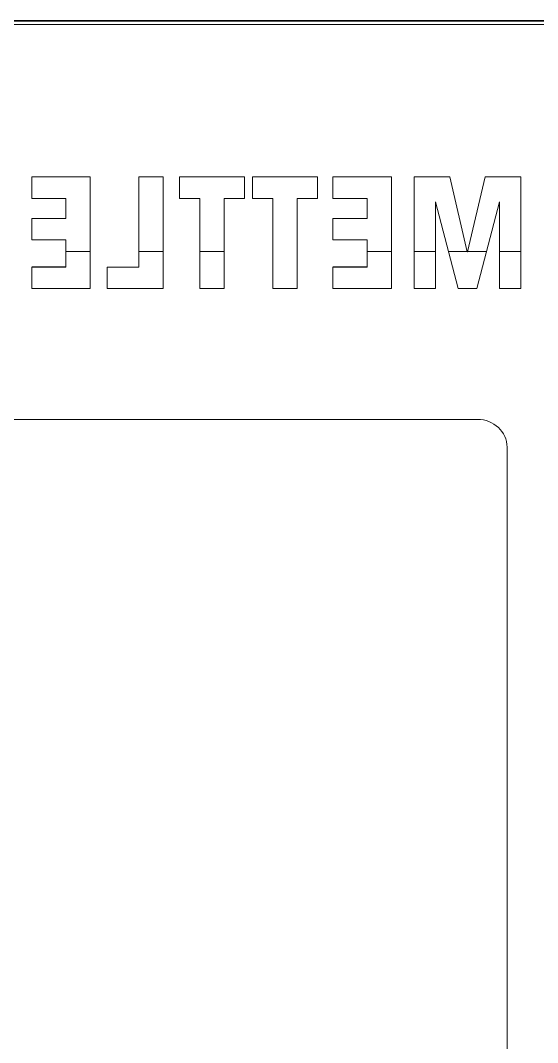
# Model space of a CAD drawing. Extents: x -681219 to -550379, y -242630 to -158199.
# Drawn here: x -671743.5 to -671717.3, y -214336.8 to -214285.1 of the extents above; entities that cross this region are included whole.
import ezdxf

# ---------------------------------------------------------------- set-up
doc = ezdxf.new("R2010")
doc.units = 0
doc.header["$LTSCALE"] = 1000
doc.linetypes.add('DASHED2', pattern=[9.525, 6.35, -3.175])
doc.layers.get('0').update_dxf_attribs({"linetype": 'CONTINUOUS'})
doc.layers.add('future', color=4, linetype='DASHED2', lineweight=0)

# ---------------------------------------------------------------- blocks, each defined once
blk = doc.blocks.new('A$Caddf9ae6')
at = {"color": 0}
for p, q in [((-369.012, -3392.717), (-369.012, -3227.217)), ((-368.841, -3392.717), (-368.841, -3227.217)), ((-368.812, -3392.967), (-368.812, -3226.967)), ((-368.812, -3226.967), (-368.812, -3392.967)), ((-382.364, -3252.353), (-382.364, -3251.276)), ((-382.364, -3251.276), (-376.726, -3251.276)), ((-376.726, -3251.276), (-382.364, -3251.276)), ((-380.493, -3251.276), (-380.493, -3252.353)), ((-380.493, -3252.353), (-380.493, -3251.276)), ((-376.726, -3251.276), (-376.726, -3253.077)), ((-376.726, -3253.077), (-376.726, -3251.276)), ((-469.324, -3251.967), (-390.39, -3251.967)), ((-469.324, -3251.967), (-390.39, -3251.967)), ((-382.364, -3253.494), (-377.988, -3252.353)), ((-377.988, -3252.353), (-382.364, -3252.353)), ((-377.988, -3252.353), (-382.364, -3253.494)), ((-382.364, -3252.353), (-377.988, -3252.353)), ((-382.361, -3253.494), (-377.984, -3252.353)), ((-377.984, -3252.353), (-377.988, -3252.353)), ((-377.988, -3252.353), (-377.984, -3252.353)), ((-376.726, -3253.077), (-380.511, -3253.96)), ((-380.511, -3253.96), (-376.726, -3253.077)), ((-380.493, -3253.007), (-380.493, -3253.956)), ((-380.493, -3253.956), (-380.493, -3253.007)), ((-388.981, -3253.467), (-388.981, -3366.467)), ((-388.981, -3253.467), (-388.981, -3366.467)), ((-382.364, -3254.443), (-382.364, -3253.494)), ((-382.364, -3253.494), (-382.361, -3253.494)), ((-380.511, -3253.96), (-380.511, -3253.977)), ((-380.511, -3253.977), (-376.726, -3254.86)), ((-376.726, -3254.86), (-380.511, -3253.977)), ((-380.493, -3253.981), (-380.493, -3254.93)), ((-380.493, -3254.93), (-380.493, -3253.981)), ((-377.988, -3255.584), (-382.364, -3254.443)), ((-382.364, -3254.443), (-377.988, -3255.584)), ((-382.361, -3254.443), (-382.364, -3254.443)), ((-377.984, -3255.584), (-382.361, -3254.443)), ((-376.726, -3254.86), (-376.726, -3256.661)), ((-376.726, -3256.661), (-376.726, -3254.86)), ((-382.364, -3256.661), (-382.364, -3255.584)), ((-382.364, -3255.584), (-377.988, -3255.584)), ((-377.988, -3255.584), (-382.364, -3255.584)), ((-380.493, -3255.584), (-380.493, -3256.661)), ((-380.493, -3256.661), (-380.493, -3255.584)), ((-377.984, -3255.584), (-377.988, -3255.584)), ((-377.988, -3255.584), (-377.984, -3255.584)), ((-376.726, -3256.661), (-382.364, -3256.661)), ((-382.364, -3256.661), (-376.726, -3256.661)), ((-382.364, -3260.774), (-382.364, -3257.815)), ((-382.364, -3257.815), (-376.726, -3257.815)), ((-382.364, -3257.815), (-382.364, -3260.774)), ((-376.726, -3257.815), (-382.364, -3257.815)), ((-382.361, -3260.774), (-382.361, -3257.815)), ((-380.493, -3257.815), (-380.493, -3259.045)), ((-380.493, -3259.045), (-380.493, -3257.815)), ((-376.726, -3257.815), (-376.726, -3260.774)), ((-376.726, -3260.774), (-376.726, -3257.815)), ((-379.907, -3259.045), (-381.28, -3259.045)), ((-381.28, -3259.045), (-381.28, -3260.774)), ((-381.28, -3259.045), (-379.907, -3259.045)), ((-381.28, -3260.774), (-381.28, -3259.045)), ((-381.276, -3259.045), (-381.276, -3260.774)), ((-379.907, -3260.774), (-379.907, -3259.045)), ((-379.907, -3259.045), (-379.907, -3260.774)), ((-379.903, -3259.045), (-379.907, -3259.045)), ((-379.907, -3259.045), (-379.903, -3259.045)), ((-379.903, -3260.774), (-379.903, -3259.045)), ((-377.81, -3259.045), (-378.822, -3259.045)), ((-378.822, -3259.045), (-378.822, -3260.774)), ((-378.822, -3259.045), (-377.81, -3259.045)), ((-378.822, -3260.774), (-378.822, -3259.045)), ((-377.81, -3260.774), (-377.81, -3259.045)), ((-377.81, -3259.045), (-377.81, -3260.774)), ((-377.807, -3259.045), (-377.81, -3259.045)), ((-377.81, -3259.045), (-377.807, -3259.045)), ((-377.807, -3260.774), (-377.807, -3259.045)), ((-381.28, -3260.774), (-382.364, -3260.774)), ((-382.364, -3260.774), (-381.28, -3260.774)), ((-378.822, -3260.774), (-379.907, -3260.774)), ((-376.726, -3260.774), (-377.81, -3260.774)), ((-377.81, -3260.774), (-376.726, -3260.774)), ((-377.81, -3262.584), (-377.81, -3261.554)), ((-377.81, -3261.554), (-376.726, -3261.554)), ((-376.726, -3261.554), (-377.81, -3261.554)), ((-377.807, -3261.554), (-377.807, -3262.584)), ((-376.726, -3261.554), (-376.726, -3264.845)), ((-376.726, -3264.845), (-376.726, -3261.554)), ((-382.364, -3263.815), (-382.364, -3262.584)), ((-382.364, -3262.584), (-377.81, -3262.584)), ((-382.364, -3262.584), (-382.364, -3263.815)), ((-377.81, -3262.584), (-382.364, -3262.584)), ((-382.361, -3263.815), (-382.361, -3262.584)), ((-382.361, -3262.584), (-382.361, -3263.815)), ((-377.807, -3262.584), (-377.81, -3262.584)), ((-377.81, -3263.815), (-382.364, -3263.815)), ((-382.364, -3263.815), (-377.81, -3263.815)), ((-377.81, -3264.845), (-377.81, -3263.815)), ((-377.81, -3263.815), (-377.807, -3263.815)), ((-377.807, -3263.815), (-377.807, -3264.845)), ((-376.726, -3264.845), (-377.81, -3264.845)), ((-377.81, -3264.845), (-376.726, -3264.845)), ((-377.81, -3266.276), (-377.81, -3265.246)), ((-377.81, -3265.246), (-376.726, -3265.246)), ((-376.726, -3265.246), (-377.81, -3265.246)), ((-376.726, -3265.246), (-376.726, -3268.537)), ((-376.726, -3268.537), (-376.726, -3265.246)), ((-382.364, -3267.507), (-382.364, -3266.276)), ((-382.364, -3266.276), (-377.81, -3266.276)), ((-377.81, -3266.276), (-382.364, -3266.276)), ((-380.493, -3266.276), (-380.493, -3267.507)), ((-380.493, -3267.507), (-380.493, -3266.276)), ((-377.807, -3266.276), (-377.81, -3266.276)), ((-377.81, -3267.507), (-382.364, -3267.507)), ((-382.364, -3267.507), (-377.81, -3267.507)), ((-377.81, -3268.537), (-377.81, -3267.507)), ((-377.81, -3267.507), (-377.807, -3267.507)), ((-376.726, -3268.537), (-377.81, -3268.537)), ((-377.81, -3268.537), (-376.726, -3268.537)), ((-382.364, -3272.196), (-382.364, -3269.353)), ((-382.364, -3269.353), (-376.726, -3269.353)), ((-376.726, -3269.353), (-382.364, -3269.353)), ((-382.364, -3269.353), (-382.364, -3272.196)), ((-382.361, -3272.196), (-382.361, -3269.353)), ((-380.493, -3269.353), (-380.493, -3270.584)), ((-380.493, -3270.584), (-380.493, -3269.353)), ((-376.726, -3269.353), (-376.726, -3270.584)), ((-376.726, -3270.584), (-381.28, -3270.584)), ((-381.28, -3270.584), (-381.28, -3272.196)), ((-381.28, -3270.584), (-376.726, -3270.584)), ((-381.28, -3272.196), (-382.364, -3272.196)), ((-382.364, -3272.196), (-381.28, -3272.196)), ((-382.364, -3276.005), (-382.364, -3273.045)), ((-382.364, -3273.045), (-376.726, -3273.045)), ((-382.364, -3273.045), (-382.364, -3276.005)), ((-376.726, -3273.045), (-382.364, -3273.045)), ((-382.361, -3276.005), (-382.361, -3273.045)), ((-380.493, -3273.045), (-380.493, -3274.276)), ((-380.493, -3274.276), (-380.493, -3273.045)), ((-376.726, -3273.045), (-376.726, -3276.005)), ((-376.726, -3276.005), (-376.726, -3273.045)), ((-379.907, -3274.276), (-381.28, -3274.276)), ((-381.28, -3274.276), (-381.28, -3276.005)), ((-381.28, -3274.276), (-379.907, -3274.276)), ((-381.28, -3276.005), (-381.28, -3274.276)), ((-381.276, -3274.276), (-381.276, -3276.005)), ((-379.907, -3276.005), (-379.907, -3274.276)), ((-379.907, -3274.276), (-379.907, -3276.005)), ((-379.903, -3274.276), (-379.907, -3274.276)), ((-379.907, -3274.276), (-379.903, -3274.276)), ((-379.903, -3276.005), (-379.903, -3274.276)), ((-377.81, -3274.276), (-378.822, -3274.276)), ((-378.822, -3274.276), (-378.822, -3276.005)), ((-378.822, -3274.276), (-377.81, -3274.276)), ((-378.822, -3276.005), (-378.822, -3274.276)), ((-377.81, -3276.005), (-377.81, -3274.276)), ((-377.81, -3274.276), (-377.81, -3276.005)), ((-377.807, -3274.276), (-377.81, -3274.276)), ((-377.81, -3274.276), (-377.807, -3274.276)), ((-377.807, -3276.005), (-377.807, -3274.276)), ((-381.28, -3276.005), (-382.364, -3276.005)), ((-382.364, -3276.005), (-381.28, -3276.005)), ((-378.822, -3276.005), (-379.907, -3276.005)), ((-376.726, -3276.005), (-377.81, -3276.005)), ((-377.81, -3276.005), (-376.726, -3276.005))]:
    blk.add_line(p, q, dxfattribs=at)
blk.add_ellipse((-390.39, -3253.467), major_axis=(0, 1.5), ratio=0.939693, start_param=4.712389, end_param=6.283185, dxfattribs=at)
blk.add_ellipse((-390.39, -3253.467), major_axis=(0, 1.5), ratio=0.939693, start_param=4.712389, end_param=6.283185, dxfattribs=at)

msp = doc.modelspace()

# ---------------------------------------------------------------- block references
at = {"layer": 'future', "xscale": -1, "rotation": 270}
msp.add_blockref('A$Caddf9ae6', (-668466.9156, -213916.3249), dxfattribs=at)

doc.saveas('drawing.dxf')
